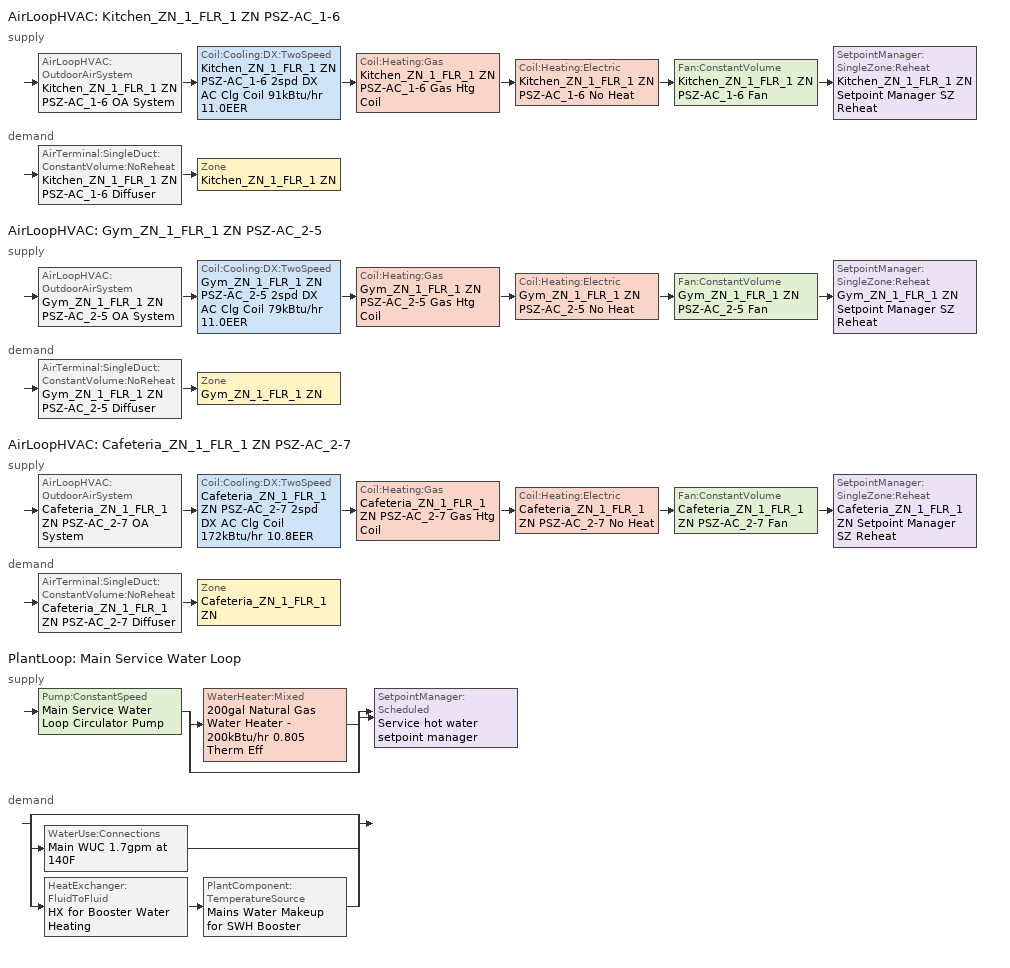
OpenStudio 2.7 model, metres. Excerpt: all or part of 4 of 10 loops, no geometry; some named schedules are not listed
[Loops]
AirLoopHVAC 'Kitchen_ZN_1_FLR_1 ZN PSZ-AC_1-6'
 supply: AirLoopHVAC:OutdoorAirSystem 'Kitchen_ZN_1_FLR_1 ZN PSZ-AC_1-6 OA System' > Coil:Cooling:DX:TwoSpeed 'Kitchen_ZN_1_FLR_1 ZN PSZ-AC_1-6 2spd DX AC Clg Coil 91kBtu/hr 11.0EER' > Coil:Heating:Gas 'Kitchen_ZN_1_FLR_1 ZN PSZ-AC_1-6 Gas Htg Coil' > Coil:Heating:Electric 'Kitchen_ZN_1_FLR_1 ZN PSZ-AC_1-6 No Heat' > Fan:ConstantVolume 'Kitchen_ZN_1_FLR_1 ZN PSZ-AC_1-6 Fan' > SetpointManager:SingleZone:Reheat 'Kitchen_ZN_1_FLR_1 ZN Setpoint Manager SZ Reheat'
 demand: AirTerminal:SingleDuct:ConstantVolume:NoReheat 'Kitchen_ZN_1_FLR_1 ZN PSZ-AC_1-6 Diffuser' > Zone 'Kitchen_ZN_1_FLR_1 ZN'
AirLoopHVAC 'Gym_ZN_1_FLR_1 ZN PSZ-AC_2-5'
 supply: AirLoopHVAC:OutdoorAirSystem 'Gym_ZN_1_FLR_1 ZN PSZ-AC_2-5 OA System' > Coil:Cooling:DX:TwoSpeed 'Gym_ZN_1_FLR_1 ZN PSZ-AC_2-5 2spd DX AC Clg Coil 79kBtu/hr 11.0EER' > Coil:Heating:Gas 'Gym_ZN_1_FLR_1 ZN PSZ-AC_2-5 Gas Htg Coil' > Coil:Heating:Electric 'Gym_ZN_1_FLR_1 ZN PSZ-AC_2-5 No Heat' > Fan:ConstantVolume 'Gym_ZN_1_FLR_1 ZN PSZ-AC_2-5 Fan' > SetpointManager:SingleZone:Reheat 'Gym_ZN_1_FLR_1 ZN Setpoint Manager SZ Reheat'
 demand: AirTerminal:SingleDuct:ConstantVolume:NoReheat 'Gym_ZN_1_FLR_1 ZN PSZ-AC_2-5 Diffuser' > Zone 'Gym_ZN_1_FLR_1 ZN'
AirLoopHVAC 'Cafeteria_ZN_1_FLR_1 ZN PSZ-AC_2-7'
 supply: AirLoopHVAC:OutdoorAirSystem 'Cafeteria_ZN_1_FLR_1 ZN PSZ-AC_2-7 OA System' > Coil:Cooling:DX:TwoSpeed 'Cafeteria_ZN_1_FLR_1 ZN PSZ-AC_2-7 2spd DX AC Clg Coil 172kBtu/hr 10.8EER' > Coil:Heating:Gas 'Cafeteria_ZN_1_FLR_1 ZN PSZ-AC_2-7 Gas Htg Coil' > Coil:Heating:Electric 'Cafeteria_ZN_1_FLR_1 ZN PSZ-AC_2-7 No Heat' > Fan:ConstantVolume 'Cafeteria_ZN_1_FLR_1 ZN PSZ-AC_2-7 Fan' > SetpointManager:SingleZone:Reheat 'Cafeteria_ZN_1_FLR_1 ZN Setpoint Manager SZ Reheat'
 demand: AirTerminal:SingleDuct:ConstantVolume:NoReheat 'Cafeteria_ZN_1_FLR_1 ZN PSZ-AC_2-7 Diffuser' > Zone 'Cafeteria_ZN_1_FLR_1 ZN'
PlantLoop 'Main Service Water Loop'
 supply: Pump:ConstantSpeed 'Main Service Water Loop Circulator Pump' > split
  | WaterHeater:Mixed '200gal Natural Gas Water Heater - 200kBtu/hr 0.805 Therm Eff'
  | bypass
  join > SetpointManager:Scheduled 'Service hot water setpoint manager'
 demand: split
  | bypass
  | WaterUse:Connections 'Main WUC 1.7gpm at 140F'
  | HeatExchanger:FluidToFluid 'HX for Booster Water Heating' > PlantComponent:TemperatureSource 'Mains Water Makeup for SWH Booster'
[Sizing:Zone] Zone Cooling Design Supply Air Temperature Input Method=SupplyAirTemperature; Zone Cooling Design Supply Air Temperature {C}=12.7778; Zone Cooling Design Supply Air Temperature Difference {deltaC}=11.11; Zone Heating Design Supply Air Temperature Input Method=SupplyAirTemperature; Zone Heating Design Supply Air Temperature {C}=50; Zone Heating Design Supply Air Temperature Difference {deltaC}=11.11; Zone Cooling Design Supply Air Humidity Ratio {kg-H2O/kg-air}=0.0085; Zone Heating Design Supply Air Humidity Ratio {kg-H2O/kg-air}=0.008; Cooling Design Air Flow Method=DesignDay; Heating Design Air Flow Method=DesignDay; Account for Dedicated Outdoor Air System=No; Dedicated Outdoor Air System Control Strategy=NeutralSupplyAir; Dedicated Outdoor Air Low Setpoint Temperature for Design {C}=autosize; Dedicated Outdoor Air High Setpoint Temperature for Design {C}=autosize
Cafeteria_ZN_1_FLR_1 ZN; Gym_ZN_1_FLR_1 ZN; Kitchen_ZN_1_FLR_1 ZN; Mech_ZN_1_FLR_1 ZN
[Zone equipment]
Cafeteria_ZN_1_FLR_1 ZN: Cafeteria_ZN_1_FLR_1 ZN PSZ-AC_2-7 Diffuser
Gym_ZN_1_FLR_1 ZN: Gym_ZN_1_FLR_1 ZN PSZ-AC_2-5 Diffuser
Kitchen_ZN_1_FLR_1 ZN: Kitchen_ZN_1_FLR_1 ZN PSZ-AC_1-6 Diffuser, Kitchen_ZN_1_FLR_1 ZN Exhaust Fan
[PlantLoop]
Main Service Water Loop: Glycol Concentration=0; Maximum Loop Temperature {C}=60; Minimum Loop Temperature {C}=10; Plant Loop Volume {m3}=Autocalculate; Load Distribution Scheme=Optimal
[Sizing:Plant]
Main Service Water Loop: Loop Type=Heating; Design Loop Exit Temperature {C}=60; Loop Design Temperature Difference {deltaC}=5; Sizing Option=NonCoincident; Zone Timesteps in Averaging Window=1; Coincident Sizing Factor Mode=None
[SetpointManager:Scheduled]
Service hot water setpoint manager: Control Variable=Temperature; Schedule=Service Water Loop Temp - 140F; Setpoint Node or NodeList=Main Service Water Loop Supply Outlet Node
[AirLoopHVAC] Availability Schedule=SchoolPrimary HVACOperationSchd; Design Supply Air Flow Rate {m3/s}=AutoSize
Kitchen_ZN_1_FLR_1 ZN PSZ-AC_1-6; Gym_ZN_1_FLR_1 ZN PSZ-AC_2-5; Cafeteria_ZN_1_FLR_1 ZN PSZ-AC_2-7
[Sizing:System] Type of Load to Size On=Sensible; Design Outdoor Air Flow Rate {m3/s}=Autosize; Central Heating Maximum System Air Flow Ratio=1; Preheat Design Temperature {C}=7.22222; Preheat Design Humidity Ratio {kg-H2O/kg-Air}=0.008; Precool Design Temperature {C}=12.7778; Precool Design Humidity Ratio {kg-H2O/kg-Air}=0.008; Central Cooling Design Supply Air Temperature {C}=12.7778; Central Heating Design Supply Air Temperature {C}=50; Sizing Option=Coincident; 100% Outdoor Air in Cooling=No; 100% Outdoor Air in Heating=No; Central Cooling Design Supply Air Humidity Ratio {kg-H2O/kg-Air}=0.0085; Central Heating Design Supply Air Humidity Ratio {kg-H2O/kg-Air}=0.008; Cooling Design Air Flow Method=DesignDay; Cooling Design Air Flow Rate {m3/s}=0; Heating Design Air Flow Method=DesignDay; Heating Design Air Flow Rate {m3/s}=0; System Outdoor Air Method=ZoneSum; Zone Maximum Outdoor Air Fraction=1; Cooling Supply Air Flow Rate Per Floor Area {m3/s-m2}=0.00996765; Cooling Fraction of Autosized Cooling Supply Air Flow Rate=1; Cooling Supply Air Flow Rate Per Unit Cooling Capacity {m3/s-W}=3.94755e-05; Heating Supply Air Flow Rate Per Floor Area {m3/s-m2}=0.00996765; Heating Fraction of Autosized Heating Supply Air Flow Rate=1; Heating Fraction of Autosized Cooling Supply Air Flow Rate=1; Heating Supply Air Flow Rate Per Unit Heating Capacity {m3/s-W}=3.15882e-05; Cooling Design Capacity Method=CoolingDesignCapacity; Cooling Design Capacity {W}=autosize; Cooling Design Capacity Per Floor Area {W/m2}=234.7; Fraction of Autosized Cooling Design Capacity=1; Heating Design Capacity Method=HeatingDesignCapacity; Heating Design Capacity {W}=autosize; Heating Design Capacity Per Floor Area {W/m2}=157; Fraction of Autosized Heating Design Capacity=1; Central Cooling Capacity Control Method=OnOff
Kitchen_ZN_1_FLR_1 ZN PSZ-AC_1-6; Gym_ZN_1_FLR_1 ZN PSZ-AC_2-5; Cafeteria_ZN_1_FLR_1 ZN PSZ-AC_2-7
[Coil:Cooling:DX:TwoSpeed] Availability Schedule=Always On Discrete; Rated High Speed Total Cooling Capacity {W}=Autosize; Rated High Speed Sensible Heat Ratio=Autosize; Rated High Speed Air Flow Rate {m3/s}=Autosize; Total Cooling Capacity Function of Temperature Curve=PSZ-AC_Unitary_PackagecoolCapFT; Total Cooling Capacity Function of Flow Fraction Curve=PSZ-AC_Unitary_PackagecoolFFF; Energy Input Ratio Function of Temperature Curve=PSZ-AC DX Unitary Package EIRFT; Energy Input Ratio Function of Flow Fraction Curve=PSZ-AC_Unitary_PackagecoolEIRFFF; Part Load Fraction Correlation Curve=PSZ-AC_Unitary_PackagecoolPLR; Rated Low Speed Total Cooling Capacity {W}=Autosize; Rated Low Speed Sensible Heat Ratio=0.69; Low Speed Total Cooling Capacity Function of Temperature Curve=PSZ-AC_Unitary_PackagecoolCapFT; Low Speed Energy Input Ratio Function of Temperature Curve=PSZ-AC DX Unitary Package EIRFT; Condenser Type=AirCooled; High Speed Evaporative Condenser Effectiveness=0; High Speed Evaporative Condenser Air Flow Rate {m3/s}=Autosize; High Speed Evaporative Condenser Pump Rated Power Consumption {W}=Autosize; Low Speed Evaporative Condenser Effectiveness=0; Low Speed Evaporative Condenser Air Flow Rate {m3/s}=Autosize; Low Speed Evaporative Condenser Pump Rated Power Consumption {W}=Autosize; Basin Heater Capacity {W/K}=10; Basin Heater Setpoint Temperature {C}=2
Name | Rated High Speed COP {W/W} | Rated Low Speed COP {W/W}
Kitchen_ZN_1_FLR_1 ZN PSZ-AC_1-6 2spd DX AC Clg Coil 91kBtu/hr 11.0EER; Gym_ZN_1_FLR_1 ZN PSZ-AC_2-5 2spd DX AC Clg Coil 79kBtu/hr 11.0EER | 3.79883 | 3.79883
Cafeteria_ZN_1_FLR_1 ZN PSZ-AC_2-7 2spd DX AC Clg Coil 172kBtu/hr 10.8EER | 3.73224 | 3.73224
[Controller:OutdoorAir] Maximum Outdoor Air Flow Rate {m3/s}=Autosize; Economizer Control Type=DifferentialEnthalpy; Economizer Control Action Type=ModulateFlow; Lockout Type=NoLockout; Minimum Limit Type=FixedMinimum; Minimum Outdoor Air Schedule=SchoolPrimary MinOA_MotorizedDamper_Sched; High Humidity Control=No
Name | Minimum Outdoor Air Flow Rate {m3/s} | Controller Mechanical Ventilation | Heat Recovery Bypass Control Type
Kitchen_ZN_1_FLR_1 ZN PSZ-AC_1-6 OA System Controller | autosize | Controller Mechanical Ventilation 1 | BypassWhenWithinEconomizerLimits
Gym_ZN_1_FLR_1 ZN PSZ-AC_2-5 OA System Controller | 0 | Controller Mechanical Ventilation 2 | BypassWhenWithinEconomizerLimits
Cafeteria_ZN_1_FLR_1 ZN PSZ-AC_2-7 OA System Controller | autosize | Controller Mechanical Ventilation 3 | BypassWhenOAFlowGreaterThanMinimum
[Controller:MechanicalVentilation] Availability Schedule=Always On Discrete; System Outdoor Air Method=ZoneSum
Name | Demand Controlled Ventilation
Controller Mechanical Ventilation 1; Controller Mechanical Ventilation 3
Controller Mechanical Ventilation 2 | Yes
[AirLoopHVAC:OutdoorAirSystem]
Name | Controller
Kitchen_ZN_1_FLR_1 ZN PSZ-AC_1-6 OA System | Kitchen_ZN_1_FLR_1 ZN PSZ-AC_1-6 OA System Controller
Gym_ZN_1_FLR_1 ZN PSZ-AC_2-5 OA System | Gym_ZN_1_FLR_1 ZN PSZ-AC_2-5 OA System Controller
Cafeteria_ZN_1_FLR_1 ZN PSZ-AC_2-7 OA System | Cafeteria_ZN_1_FLR_1 ZN PSZ-AC_2-7 OA System Controller
[SetpointManager:SingleZone:Reheat] Minimum Supply Air Temperature {C}=12.7778; Maximum Supply Air Temperature {C}=50
Name | Control Zone | Setpoint Node or NodeList
Kitchen_ZN_1_FLR_1 ZN Setpoint Manager SZ Reheat | Kitchen_ZN_1_FLR_1 ZN | Kitchen_ZN_1_FLR_1 ZN PSZ-AC_1-6 Supply Outlet Node
Gym_ZN_1_FLR_1 ZN Setpoint Manager SZ Reheat | Gym_ZN_1_FLR_1 ZN | Gym_ZN_1_FLR_1 ZN PSZ-AC_2-5 Supply Outlet Node
Cafeteria_ZN_1_FLR_1 ZN Setpoint Manager SZ Reheat | Cafeteria_ZN_1_FLR_1 ZN | Cafeteria_ZN_1_FLR_1 ZN PSZ-AC_2-7 Supply Outlet Node
[Fan:ConstantVolume] Availability Schedule=SchoolPrimary HVACOperationSchd; Pressure Rise {Pa}=622.722; Maximum Flow Rate {m3/s}=AutoSize; Motor In Airstream Fraction=1
Name | Fan Total Efficiency | Motor Efficiency
Kitchen_ZN_1_FLR_1 ZN PSZ-AC_1-6 Fan; Gym_ZN_1_FLR_1 ZN PSZ-AC_2-5 Fan | 0.56225 | 0.865
Cafeteria_ZN_1_FLR_1 ZN PSZ-AC_2-7 Fan | 0.58175 | 0.895
[Coil:Heating:Gas] Availability Schedule=Always On Discrete; Gas Burner Efficiency=0.8; Nominal Capacity {W}=AutoSize; Parasitic Electric Load {W}=0; Parasitic Gas Load {W}=0
Kitchen_ZN_1_FLR_1 ZN PSZ-AC_1-6 Gas Htg Coil; Gym_ZN_1_FLR_1 ZN PSZ-AC_2-5 Gas Htg Coil; Cafeteria_ZN_1_FLR_1 ZN PSZ-AC_2-7 Gas Htg Coil
[Coil:Heating:Electric] Availability Schedule=Always Off Discrete; Efficiency=1; Nominal Capacity {W}=0
Kitchen_ZN_1_FLR_1 ZN PSZ-AC_1-6 No Heat; Gym_ZN_1_FLR_1 ZN PSZ-AC_2-5 No Heat; Cafeteria_ZN_1_FLR_1 ZN PSZ-AC_2-7 No Heat
[AirTerminal:SingleDuct:ConstantVolume:NoReheat] Availability Schedule=Always On Discrete; Maximum Air Flow Rate {m3/s}=AutoSize
Kitchen_ZN_1_FLR_1 ZN PSZ-AC_1-6 Diffuser; Gym_ZN_1_FLR_1 ZN PSZ-AC_2-5 Diffuser; Cafeteria_ZN_1_FLR_1 ZN PSZ-AC_2-7 Diffuser
[Fan:ZoneExhaust]
Kitchen_ZN_1_FLR_1 ZN Exhaust Fan: Availability Schedule=SchoolPrimary Kitchen_Exhaust_SCH; Fan Total Efficiency=0.385; Pressure Rise {Pa}=124.544; Maximum Flow Rate {m3/s}=2.12376; Flow Fraction Schedule=SchoolSecondary Kitchen_Exhaust_SCH_DCV; System Availability Manager Coupling Mode=Decoupled; Balanced Exhaust Fraction Schedule=SchoolSecondary Kitchen Exhaust Fan Balanced Exhaust Fraction Schedule
[Refrigeration:System]
RefrSystem - Primary School: Refrigeration Condenser=Refrigeration Condenser Air Cooled 1; Minimum Condensing Temperature {C}=21; Refrigeration System Working Fluid Type=R404a; Suction Temperature Control Type=ConstantSuctionTemperature; Suction Piping Zone=Kitchen_ZN_1_FLR_1 ZN
[Refrigeration:Case]
Case Primary School: Availability Schedule=Always On Discrete; Zone=Kitchen_ZN_1_FLR_1 ZN; Rated Ambient Temperature {C}=23.8889; Rated Ambient Relative Humidity {percent}=55; Rated Total Cooling Capacity per Unit Length {W/m}=705.755; Rated Latent Heat Ratio=0.3; Rated Runtime Fraction=0.85; Case Length {m}=3.6576; Case Operating Temperature {C}=2; Latent Case Credit Curve Type=CaseTemperatureMethod; Latent Case Credit Curve=Refrigeration Case Latent Credit Curve; Standard Case Fan Power per Unit Length {W/m}=180.446; Operating Case Fan Power per Unit Length {W/m}=180.446; Standard Case Lighting Power per Unit Length {W/m}=108.268; Installed Case Lighting Power per Unit Length {W/m}=108.268; Case Lighting Schedule=Always On Discrete; Fraction of Lighting Energy to Case=0.5; Anti-Sweat Heater Control Type=None; Humidity at Zero Anti-Sweat Heater Energy {percent}=0; Case Height {m}=1.5; Fraction of Anti-Sweat Heater Energy to Case=0.7; Case Defrost Power per Unit Length {W/m}=0; Case Defrost Type=OffCycle; Case Defrost Schedule=Refrigeration Defrost Schedule; Case Defrost Drip-Down Schedule=Refrigeration Defrost Schedule 1; Defrost Energy Correction Curve Type=None; Under Case HVAC Return Air Fraction=0; Refrigerated Case Restocking Schedule=Always Off; Case Credit Fraction Schedule=Refrigeration Case Credit Schedule; Design Evaporator Temperature or Brine Inlet Temperature {C}=-5.56
[Refrigeration:WalkIn]
Walk-In Primary School: Availability Schedule=Always On Discrete; Rated Coil Cooling Capacity {W}=2686.44; Operating Temperature {C}=-23; Rated Cooling Source Temperature {C}=-28.3333; Rated Total Heating Power {W}=0; Rated Cooling Coil Fan Power {W}=249.978; Rated Circulation Fan Power {W}=0; Rated Total Lighting Power {W}=120.78; Lighting Schedule=SchoolSecondary BLDG_LIGHT_SCH; Defrost Type=Electric; Defrost Control Type=TimeSchedule; Defrost Schedule=Refrigeration Defrost Schedule 2; Defrost Drip-Down Schedule=Refrigeration Defrost Schedule 3; Defrost Power {W}=1500.6; Temperature Termination Defrost Fraction to Ice=0.7; Restocking Schedule=SchoolSecondary Kitchen_ZN_1_FLR_1_Case:1_WALKINFREEZER_WalkInStockingSched; Insulated Floor Surface Area {m2}=11.1484; Insulated Floor U-Value {W/m2-K}=0.207; WalkIn Zone Boundary 1=Refrigeration Walk In Zone Boundary 1
[Refrigeration:WalkIn:ZoneBoundary]
Refrigeration Walk In Zone Boundary 1: Zone=Kitchen_ZN_1_FLR_1 ZN; Total Insulated Surface Area Facing Zone {m2}=43.4; Insulated Surface U-Value Facing Zone {W/m2-K}=0.235; Area of Stocking Doors Facing Zone {m2}=2; Height of Stocking Doors Facing Zone {m}=2; Stocking Door Opening Schedule Name Facing Zone=door_wi_sched; Stocking Door Opening Protection Type Facing Zone=StripCurtain
[Refrigeration:Condenser:AirCooled]
Refrigeration Condenser Air Cooled 1: Rated Effective Total Heat Rejection Rate Curve=Curve Linear 1; Rated Subcooling Temperature Difference {deltaC}=0; Condenser Fan Speed Control Type=Fixed; Rated Fan Power {W}=946.525; Minimum Fan Air Flow Ratio=0.1
[Pump:ConstantSpeed]
Main Service Water Loop Circulator Pump: Rated Flow Rate {m3/s}=autosize; Rated Pump Head {Pa}=29891; Rated Power Consumption {W}=autosize; Motor Efficiency=0.7; Fraction of Motor Inefficiencies to Fluid Stream=0; Pump Control Type=Intermittent; Design Power Sizing Method=PowerPerFlowPerPressure; Design Electric Power per Unit Flow Rate {W/(m3/s)}=348701.1; Design Shaft Power per Unit Flow Rate per Unit Head {W-s/m3-Pa}=1.28205
[WaterHeater:Mixed]
200gal Natural Gas Water Heater - 200kBtu/hr 0.805 Therm Eff: Tank Volume {m3}=0.757082; Setpoint Temperature Schedule=Service Water Loop Temp - 140F; Deadband Temperature Difference {deltaC}=2; Maximum Temperature Limit {C}=60; Heater Control Type=Cycle; Heater Maximum Capacity {W}=58614.2; Heater Fuel Type=NaturalGas; Heater Thermal Efficiency=0.805128; Off Cycle Parasitic Fuel Consumption Rate {W}=1006.49; Off Cycle Parasitic Fuel Type=NaturalGas; Off Cycle Parasitic Heat Fraction to Tank=0; On Cycle Parasitic Fuel Consumption Rate {W}=1006.49; On Cycle Parasitic Fuel Type=NaturalGas; On Cycle Parasitic Heat Fraction to Tank=0; Ambient Temperature Indicator=ThermalZone; Ambient Temperature Thermal Zone=Mech_ZN_1_FLR_1 ZN; Off Cycle Loss Coefficient to Ambient Temperature {W/K}=9.66218; On Cycle Loss Coefficient to Ambient Temperature {W/K}=9.66218; Use Side Effectiveness=1; Source Side Effectiveness=1; Use Side Design Flow Rate {m3/s}=autosize; Source Side Design Flow Rate {m3/s}=autosize; Indirect Water Heating Recovery Time {hr}=1.5; Source Side Flow Control Mode=IndirectHeatPrimarySetpoint
[WaterUse:Connections]
Main WUC 1.7gpm at 140F: Water Use Equipment Name 1=Main Service Water Use 1.7gpm at 140F
[WaterUse:Equipment:Definition]
Main Service Water Use Def 1.7gpm: Peak Flow Rate {m3/s}=0.000107253; Target Temperature Schedule=Mixed Water At Faucet Temp - 140F; Sensible Fraction Schedule=Fraction Sensible - 0.2; Latent Fraction Schedule=Fraction Latent - 0.05
[WaterUse:Equipment]
Main Service Water Use 1.7gpm at 140F: Water Use Equipment Definition=Main Service Water Use Def 1.7gpm; Flow Rate Fraction Schedule=SchoolPrimary BLDG_SWH_SCH
[HeatExchanger:FluidToFluid]
HX for Booster Water Heating: Loop Demand Side Design Flow Rate {m3/s}=autosize; Loop Supply Side Design Flow Rate {m3/s}=autosize; Heat Exchange Model Type=Ideal; Heat Exchanger U-Factor Times Area Value {W/K}=autosize; Control Type=UncontrolledOn; Minimum Temperature Difference to Activate Heat Exchanger {deltaC}=0.01; Heat Transfer Metering End Use Type=LoopToLoop; Component Override Cooling Control Temperature Mode=Loop; Sizing Factor=1; Operation Minimum Temperature Limit {C}=0; Operation Maximum Temperature Limit {C}=100
[PlantComponent:TemperatureSource]
Mains Water Makeup for SWH Booster: Design Volume Flow Rate {m3/s}=autosize; Temperature Specification Type=Scheduled; Source Temperature {C}=8; Source Temperature Schedule=Mains Water Temperature
[Schedule:Ruleset]
Name | Default Day Schedule | Summer Design Day Schedule | Winter Design Day Schedule
SchoolPrimary HVACOperationSchd | SchoolPrimary HVACOperationSchd Default | SchoolPrimary HVACOperationSchd Summer Design Day | SchoolPrimary HVACOperationSchd Winter Design Day
SchoolPrimary MinOA_MotorizedDamper_Sched | SchoolPrimary MinOA_MotorizedDamper_Sched Default | SchoolPrimary MinOA_MotorizedDamper_Sched Summer Design Day | SchoolPrimary MinOA_MotorizedDamper_Sched Winter Design Day
SchoolPrimary Kitchen_Exhaust_SCH | SchoolPrimary Kitchen_Exhaust_SCH Default | SchoolPrimary Kitchen_Exhaust_SCH Summer Design Day | SchoolPrimary Kitchen_Exhaust_SCH Winter Design Day
SchoolSecondary Kitchen_Exhaust_SCH_DCV | SchoolSecondary Kitchen_Exhaust_SCH_DCV Default | SchoolSecondary Kitchen_Exhaust_SCH_DCV Summer Design Day | SchoolSecondary Kitchen_Exhaust_SCH_DCV Winter Design Day
SchoolSecondary Kitchen Exhaust Fan Balanced Exhaust Fraction Schedule | SchoolSecondary Kitchen Exhaust Fan Balanced Exhaust Fraction Schedule Default | SchoolSecondary Kitchen Exhaust Fan Balanced Exhaust Fraction Schedule Summer Design Day | SchoolSecondary Kitchen Exhaust Fan Balanced Exhaust Fraction Schedule Winter Design Day
Always Off | Always Off Default | Always Off Summer Design Day 16 | Always Off Winter Design Day 16
Refrigeration Defrost Schedule | Refrigeration Defrost Schedule Default
Refrigeration Defrost Schedule 1 | Refrigeration Defrost Schedule Default 1
Refrigeration Case Credit Schedule | Refrigeration Case Credit Schedule Default
SchoolSecondary Kitchen_ZN_1_FLR_1_Case:1_WALKINFREEZER_WalkInStockingSched | SchoolSecondary Kitchen_ZN_1_FLR_1_Case:1_WALKINFREEZER_WalkInStockingSched Default | SchoolSecondary Kitchen_ZN_1_FLR_1_Case:1_WALKINFREEZER_WalkInStockingSched Summer Design Day | SchoolSecondary Kitchen_ZN_1_FLR_1_Case:1_WALKINFREEZER_WalkInStockingSched Winter Design Day
SchoolSecondary BLDG_LIGHT_SCH | SchoolSecondary BLDG_LIGHT_SCH Default | SchoolSecondary BLDG_LIGHT_SCH Summer Design Day | SchoolSecondary BLDG_LIGHT_SCH Winter Design Day
door_wi_sched | door_wi_sched Default
Refrigeration Defrost Schedule 2 | Refrigeration Defrost Schedule Default 2
Refrigeration Defrost Schedule 3 | Refrigeration Defrost Schedule Default 3
Service Water Loop Temp - 140F | Service Water Loop Temp - 140F Default
SchoolPrimary BLDG_SWH_SCH | SchoolPrimary BLDG_SWH_SCH Default | SchoolPrimary BLDG_SWH_SCH Summer Design Day | SchoolPrimary BLDG_SWH_SCH Winter Design Day
[Schedule:Day]
SchoolPrimary HVACOperationSchd Default; SchoolPrimary MinOA_MotorizedDamper_Sched Default; SchoolPrimary Kitchen_Exhaust_SCH Default: 24, 0, 0
SchoolPrimary HVACOperationSchd Winter Design Day; SchoolPrimary HVACOperationSchd Summer Design Day: 7, 0, 0, 21, 0, 1, 24, 0, 0
SchoolPrimary MinOA_MotorizedDamper_Sched Winter Design Day; SchoolPrimary MinOA_MotorizedDamper_Sched Summer Design Day; SchoolPrimary Kitchen_Exhaust_SCH Winter Design Day; SchoolPrimary Kitchen_Exhaust_SCH Summer Design Day: 8, 0, 0, 21, 0, 1, 24, 0, 0
Service Water Loop Temp - 140F Default: 24, 0, 60
[Schedule:Rule] Apply Monday=Yes; Apply Tuesday=Yes; Apply Wednesday=Yes; Apply Thursday=Yes; Apply Friday=Yes; Date Specification Type=DateRange; Start Month=1; Start Day=1
Name | Schedule Ruleset | Rule Order | Day Schedule | End Month | End Day
Schedule Rule 81 | SchoolPrimary HVACOperationSchd | 0 | SchoolPrimary HVACOperationSchd WntrDsn|SmrDsn|Wkdy Day | 12 | 31
Schedule Rule 82 | SchoolPrimary MinOA_MotorizedDamper_Sched | 0 | SchoolPrimary MinOA_MotorizedDamper_Sched WntrDsn|SmrDsn|Wkdy Day | 12 | 31
Schedule Rule 83 | SchoolPrimary Kitchen_Exhaust_SCH | 4 | SchoolPrimary Kitchen_Exhaust_SCH Wkdy Day | 6 | 30
[Schedule:Constant]
Name | Value
Always On Discrete | 1
Always Off Discrete | 0
Mains Water Temperature | 10
[Curve:Cubic]
Refrigeration Case Latent Credit Curve: Coefficient1 Constant=0.0265263; Coefficient2 x=0.00107803; Coefficient3 x**2=-6.02558e-05; Coefficient4 x**3=1.23732e-06; Minimum Value of x=-35; Maximum Value of x=20
[Curve:Linear]
Curve Linear 1: Coefficient1 Constant=0; Coefficient2 x=1018.49; Minimum Value of x=1.4; Maximum Value of x=33.3
[Curve:Biquadratic] Minimum Value of x=12.77778; Maximum Value of x=23.88889; Minimum Value of y=21.11111; Maximum Value of y=46.11111
Name | Coefficient1 Constant | Coefficient2 x | Coefficient3 x**2 | Coefficient4 y | Coefficient5 y**2 | Coefficient6 x*y
PSZ-AC_Unitary_PackagecoolCapFT | 0.766956 | 0.0107756 | -4.14703e-05 | 0.00134961 | -0.000261144 | 0.000457488
PSZ-AC DX Unitary Package EIRFT | 0.297145 | 0.0430933 | -0.000748766 | 0.00597727 | 0.000482112 | -0.000956448
[Curve:Quadratic]
Name | Coefficient1 Constant | Coefficient2 x | Coefficient3 x**2 | Minimum Value of x | Maximum Value of x
PSZ-AC_Unitary_PackagecoolFFF | 0.8 | 0.2 | 0 | 0.5 | 1.5
PSZ-AC_Unitary_PackagecoolEIRFFF | 1.156 | -0.1816 | 0.0256 | 0.5 | 1.5
PSZ-AC_Unitary_PackagecoolPLR | 0.75 | 0.25 | 0 | 0 | 1
